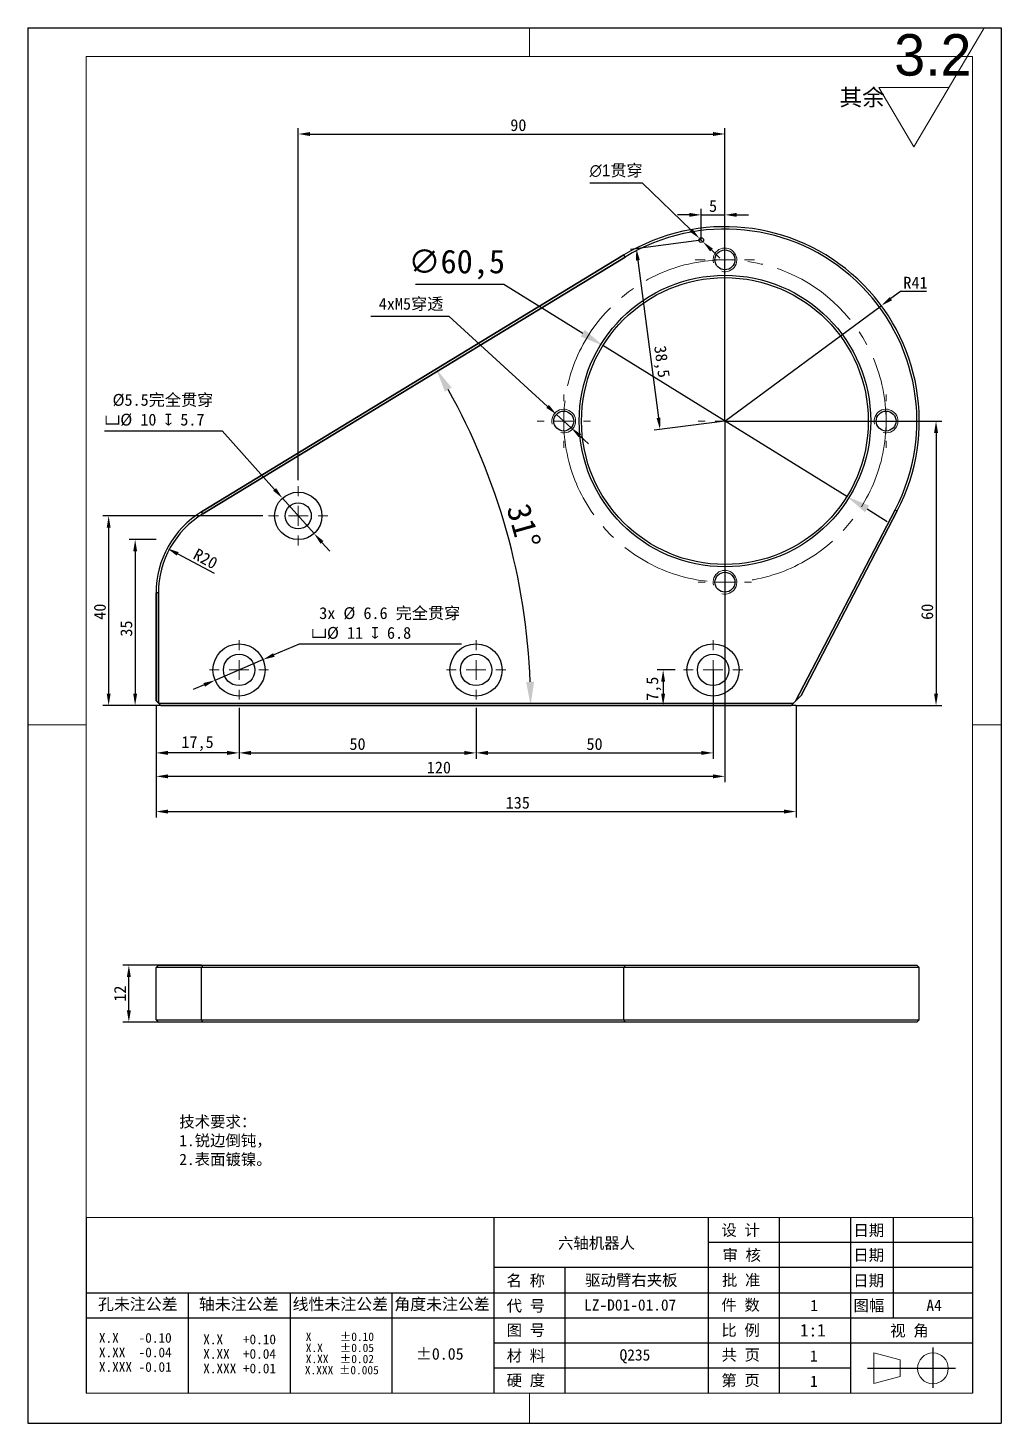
# Model space of a CAD drawing. Header units: millimetres. Extents: x 13 to 7248, y -1201 to 1478.
# Drawn here: x 5229.9 to 5435.2, y 15.5 to 309.8 of the extents above; entities that cross this region are included whole.
import ezdxf

# ---------------------------------------------------------------- set-up
doc = ezdxf.new("R2010")
doc.units = ezdxf.units.MM
doc.header["$LTSCALE"] = 5
doc.header["$PDSIZE"] = -1
doc.linetypes.add('CENTER2', pattern=[28.575, 19.05, -3.175, 3.175, -3.175])
doc.linetypes.add('SLD-实线', pattern=[0])
doc.layers.get('0').update_dxf_attribs({"lineweight": 30})
for name, color, linetype, lineweight in [('中心线层', 1, 'CENTER2', 13), ('粗实线', 7, 'SLD-实线', 15), ('细实线层', 5, 'Continuous', 15)]:
    doc.layers.add(name, color=color, linetype=linetype, lineweight=lineweight)
for name, color, linetype in [('图框', 7, 'SLD-实线'), ('文字层', 7, 'SLD-实线'), ('标注层', 96, 'SLD-实线')]:
    doc.layers.add(name, color=color, linetype=linetype)
doc.styles.add('SLDTEXTSTYLE0', font='')
doc.styles.add('SLDTEXTSTYLE1', font='', dxfattribs={"bigfont": 'bigfont'})
doc.styles.add('SLDTEXTSTYLE2', font='')
doc.styles.add('SLDTEXTSTYLE3', font='', dxfattribs={"bigfont": 'bigfont'})
doc.styles.get("Standard").update_dxf_attribs({"font": ''})
doc.styles.get('SLDTEXTSTYLE0').set_extended_font_data('汉仪长仿宋体')
doc.styles.get('SLDTEXTSTYLE1').set_extended_font_data('宋体')
doc.styles.get('SLDTEXTSTYLE2').set_extended_font_data('宋体')
doc.styles.get('SLDTEXTSTYLE3').set_extended_font_data('汉仪长仿宋体')
doc.styles.get('Standard').set_extended_font_data('SimSun')
doc.dimstyles.new('ISO-25', dxfattribs={"dimtxt": 2.5, "dimasz": 2.5, "dimexe": 1.25, "dimexo": 0, "dimtad": 1, "dimtoh": 1, "dimtxsty": 'Standard', "dimcen": 2.5, "dimclrt": 256, "dimadec": 0, "dimazin": 0, "dimtfac": 1, "dimtmove": 0, "dimatfit": 3, "dimfxl": 0, "dimarcsym": 0})
doc.dimstyles.new('副本2-1', dxfattribs={"dimscale": 2, "dimtxt": 2.5, "dimasz": 2.5, "dimexe": 1.25, "dimexo": 0, "dimtad": 1, "dimtoh": 1, "dimtxsty": 'Standard', "dimcen": 2.5, "dimclrt": 256, "dimadec": 0, "dimazin": 0, "dimtfac": 1, "dimtmove": 0, "dimatfit": 3, "dimfxl": 0, "dimarcsym": 0})

# ---------------------------------------------------------------- blocks, each defined once
blk = doc.blocks.new('SW_NOTE_0')
at = {"color": 0, "linetype": 'Continuous', "lineweight": 0, "char_height": 10.583, "attachment_point": 2}
for s, insert in [('X     ±0.10', (35.9, 12.3)), ('X.X   ±0.05', (35.9, -1.8)), ('X.XX  ±0.02', (35.9, -15.9)), (' X.XXX ±0.005', (34.8, -30))]:
    blk.add_mtext(s, dxfattribs=dict(at, insert=insert))
blk = doc.blocks.new('SW_NOTE_1')
at = {"color": 0, "linetype": 'Continuous', "lineweight": 0, "char_height": 12.312, "attachment_point": 2, "style": 'SLDTEXTSTYLE2'}
for s, insert in [('X.X   -0.10', (38.1, 14.3)), ('X.XX  -0.04', (38.1, -4.1)), ('X.XXX -0.01', (38.1, -22.5))]:
    blk.add_mtext(s, dxfattribs=dict(at, insert=insert))
blk = doc.blocks.new('SW_NOTE_2')
at = {"color": 0, "linetype": 'Continuous', "lineweight": 0, "char_height": 12.312, "attachment_point": 2, "style": 'SLDTEXTSTYLE2'}
for s, insert in [('X.X   +0.10', (38.1, 14.3)), ('X.XX  +0.04', (38.1, -4.1)), ('X.XXX +0.01', (38.1, -22.5))]:
    blk.add_mtext(s, dxfattribs=dict(at, insert=insert))
blk = doc.blocks.new('SW_SFSYMBOL_0')
at = {"color": 0, "linetype": 'SLD-实线', "lineweight": 0}
for p, q in [((8.23, -25), (37.72, 25)), ((8.23, -25), (-6.52, 0)), ((22.98, 0), (-6.52, 0))]:
    blk.add_line(p, q, dxfattribs=at)
at = {"color": 0, "linetype": 'SLD-实线', "lineweight": 0, "insert": (0, 22.56), "char_height": 17.5, "attachment_point": 1, "style": 'SLDTEXTSTYLE3'}
blk.add_mtext('3.2', dxfattribs=at)
blk = doc.blocks.new('*D195')
at = {"layer": 'Defpoints', "color": 0}
for p in [(5376.98, 226.88), (5391.98, 166.88), (5421.52, 166.88)]:
    blk.add_point(p, dxfattribs=at)
at = {"layer": '标注层', "color": 0, "lineweight": -2}
for p, q in [((5376.98, 226.88), (5422.77, 226.88)), ((5421.52, 224.38), (5421.52, 169.38)), ((5391.98, 166.88), (5422.77, 166.88))]:
    blk.add_line(p, q, dxfattribs=at)
at = {"layer": '标注层', "color": 0}
for points in [[(5421.11, 224.38), (5421.94, 224.38), (5421.52, 226.88)], [(5421.11, 169.38), (5421.94, 169.38), (5421.52, 166.88)]]:
    blk.add_solid(points, dxfattribs=at)
at = {"layer": '标注层', "insert": (5418.4, 186.65), "char_height": 2.5, "attachment_point": 2, "rotation": 90}
blk.add_mtext('60', dxfattribs=at)
blk = doc.blocks.new('*D196')
at = {"layer": 'Defpoints', "color": 0}
for p in [(5409.98, 251.21), (5376.98, 226.88)]:
    blk.add_point(p, dxfattribs=at)
at = {"layer": '标注层', "color": 0, "lineweight": -2}
for p, q in [((5414.01, 254.18), (5412, 252.7)), ((5419.52, 254.18), (5414.01, 254.18)), ((5376.98, 226.88), (5409.98, 251.21))]:
    blk.add_line(p, q, dxfattribs=at)
at = {"layer": '标注层', "color": 0}
blk.add_solid([(5411.75, 253.03), (5412.24, 252.36), (5409.98, 251.21)], dxfattribs=at)
at = {"layer": '标注层', "insert": (5414.63, 257.31), "char_height": 2.5, "attachment_point": 1}
blk.add_mtext('R41', dxfattribs=at)
blk = doc.blocks.new('*D197')
at = {"layer": 'Defpoints', "color": 0}
for p in [(5376.98, 226.88), (5256.98, 166.88), (5256.98, 151.93)]:
    blk.add_point(p, dxfattribs=at)
at = {"layer": '标注层', "color": 0, "lineweight": -2}
for p, q in [((5376.98, 226.88), (5376.98, 150.68)), ((5256.98, 166.88), (5256.98, 150.68)), ((5374.48, 151.93), (5259.48, 151.93))]:
    blk.add_line(p, q, dxfattribs=at)
at = {"layer": '标注层', "color": 0}
for points in [[(5259.48, 152.35), (5259.48, 151.52), (5256.98, 151.93)], [(5374.48, 152.35), (5374.48, 151.52), (5376.98, 151.93)]]:
    blk.add_solid(points, dxfattribs=at)
at = {"layer": '标注层', "insert": (5316.65, 155.06), "char_height": 2.5, "attachment_point": 2}
blk.add_mtext('120', dxfattribs=at)
blk = doc.blocks.new('*D198')
at = {"layer": 'Defpoints', "color": 0}
for p in [(5256.98, 201.88), (5252.57, 166.88), (5256.98, 166.88)]:
    blk.add_point(p, dxfattribs=at)
at = {"layer": '标注层', "color": 0, "lineweight": -2}
for p, q in [((5256.98, 201.88), (5251.32, 201.88)), ((5252.57, 199.38), (5252.57, 169.38)), ((5256.98, 166.88), (5251.32, 166.88))]:
    blk.add_line(p, q, dxfattribs=at)
at = {"layer": '标注层', "color": 0}
for points in [[(5252.16, 199.38), (5252.99, 199.38), (5252.57, 201.88)], [(5252.16, 169.38), (5252.99, 169.38), (5252.57, 166.88)]]:
    blk.add_solid(points, dxfattribs=at)
at = {"layer": '标注层', "insert": (5249.45, 183.11), "char_height": 2.5, "attachment_point": 2, "rotation": 90}
blk.add_mtext('35', dxfattribs=at)
blk = doc.blocks.new('*D199')
at = {"layer": 'Defpoints', "color": 0}
for p in [(5259.33, 200.03), (5276.98, 190.64)]:
    blk.add_point(p, dxfattribs=at)
at = {"layer": '标注层', "color": 0, "lineweight": -2}
blk.add_line((5269.32, 194.71), (5261.53, 198.85), dxfattribs=at)
at = {"layer": '标注层', "color": 0}
blk.add_solid([(5261.73, 199.22), (5261.34, 198.49), (5259.33, 200.03)], dxfattribs=at)
at = {"layer": '标注层', "insert": (5265.76, 200.15), "char_height": 2.5, "attachment_point": 1, "rotation": 331.9925}
blk.add_mtext('R20', dxfattribs=at)
blk = doc.blocks.new('*D200')
at = {"layer": 'Defpoints', "color": 0}
for p in [(5256.98, 166.88), (5391.98, 166.88), (5391.98, 144.51)]:
    blk.add_point(p, dxfattribs=at)
at = {"layer": '标注层', "color": 0, "lineweight": -2}
for p, q in [((5256.98, 166.88), (5256.98, 143.26)), ((5391.98, 166.88), (5391.98, 143.26)), ((5259.48, 144.51), (5389.48, 144.51))]:
    blk.add_line(p, q, dxfattribs=at)
at = {"layer": '标注层', "color": 0}
for points in [[(5259.48, 144.92), (5259.48, 144.09), (5256.98, 144.51)], [(5389.48, 144.92), (5389.48, 144.09), (5391.98, 144.51)]]:
    blk.add_solid(points, dxfattribs=at)
at = {"layer": '标注层', "insert": (5333.29, 147.63), "char_height": 2.5, "attachment_point": 2}
blk.add_mtext('135', dxfattribs=at)
blk = doc.blocks.new('*D202')
at = {"layer": 'Defpoints', "color": 0}
for p in [(5256.98, 166.88), (5274.48, 166.38), (5256.98, 156.88)]:
    blk.add_point(p, dxfattribs=at)
at = {"layer": '标注层', "color": 0, "lineweight": -2}
for p, q in [((5256.98, 166.88), (5256.98, 155.63)), ((5274.48, 166.38), (5274.48, 155.63)), ((5271.98, 156.88), (5259.48, 156.88))]:
    blk.add_line(p, q, dxfattribs=at)
at = {"layer": '标注层', "color": 0}
for points in [[(5259.48, 157.3), (5259.48, 156.46), (5256.98, 156.88)], [(5271.98, 157.3), (5271.98, 156.46), (5274.48, 156.88)]]:
    blk.add_solid(points, dxfattribs=at)
at = {"layer": '标注层', "insert": (5265.73, 160.42), "char_height": 2.5, "attachment_point": 2}
blk.add_mtext('17,5', dxfattribs=at)
blk = doc.blocks.new('*D203')
at = {"layer": 'Defpoints', "color": 0}
for p in [(5274.48, 166.38), (5324.48, 166.38), (5324.48, 156.88)]:
    blk.add_point(p, dxfattribs=at)
at = {"layer": '标注层', "color": 0, "lineweight": -2}
for p, q in [((5274.48, 166.38), (5274.48, 155.63)), ((5324.48, 166.38), (5324.48, 155.63)), ((5276.98, 156.88), (5321.98, 156.88))]:
    blk.add_line(p, q, dxfattribs=at)
at = {"layer": '标注层', "color": 0}
for points in [[(5276.98, 157.3), (5276.98, 156.46), (5274.48, 156.88)], [(5321.98, 157.3), (5321.98, 156.46), (5324.48, 156.88)]]:
    blk.add_solid(points, dxfattribs=at)
at = {"layer": '标注层', "insert": (5299.48, 160.01), "char_height": 2.5, "attachment_point": 2}
blk.add_mtext('50', dxfattribs=at)
blk = doc.blocks.new('*D204')
at = {"layer": 'Defpoints', "color": 0}
for p in [(5374.48, 174.38), (5324.48, 166.38), (5374.48, 156.88)]:
    blk.add_point(p, dxfattribs=at)
at = {"layer": '标注层', "color": 0, "lineweight": -2}
for p, q in [((5374.48, 174.38), (5374.48, 155.63)), ((5324.48, 166.38), (5324.48, 155.63)), ((5326.98, 156.88), (5371.98, 156.88))]:
    blk.add_line(p, q, dxfattribs=at)
at = {"layer": '标注层', "color": 0}
for points in [[(5326.98, 157.3), (5326.98, 156.46), (5324.48, 156.88)], [(5371.98, 157.3), (5371.98, 156.46), (5374.48, 156.88)]]:
    blk.add_solid(points, dxfattribs=at)
at = {"layer": '标注层', "insert": (5349.48, 160.01), "char_height": 2.5, "attachment_point": 2}
blk.add_mtext('50', dxfattribs=at)
blk = doc.blocks.new('*D205')
at = {"layer": 'Defpoints', "color": 0}
for p in [(5376.98, 270.37), (5371.98, 265.05), (5376.98, 259.63)]:
    blk.add_point(p, dxfattribs=at)
at = {"layer": '标注层', "color": 0, "lineweight": -2}
for p, q in [((5371.98, 265.05), (5371.98, 271.62)), ((5376.98, 259.63), (5376.98, 271.62)), ((5369.48, 270.37), (5366.98, 270.37)), ((5371.98, 270.37), (5376.98, 270.37)), ((5379.48, 270.37), (5381.98, 270.37))]:
    blk.add_line(p, q, dxfattribs=at)
at = {"layer": '标注层', "color": 0}
for points in [[(5369.48, 270.79), (5369.48, 269.96), (5371.98, 270.37)], [(5379.48, 270.79), (5379.48, 269.96), (5376.98, 270.37)]]:
    blk.add_solid(points, dxfattribs=at)
at = {"layer": '标注层', "insert": (5374.48, 273.5), "char_height": 2.5, "attachment_point": 2}
blk.add_mtext('5', dxfattribs=at)
blk = doc.blocks.new('*D206')
at = {"layer": 'Defpoints', "color": 0}
for p in [(5371.98, 265.05), (5376.98, 226.88), (5363.3, 225.09)]:
    blk.add_point(p, dxfattribs=at)
at = {"layer": '标注层', "color": 0, "lineweight": -2}
for p, q in [((5371.98, 265.05), (5357.06, 263.1)), ((5358.63, 260.78), (5362.98, 227.57)), ((5376.98, 226.88), (5362.06, 224.93))]:
    blk.add_line(p, q, dxfattribs=at)
at = {"layer": '标注层', "color": 0}
for points in [[(5359.04, 260.84), (5358.21, 260.73), (5358.3, 263.26)], [(5363.39, 227.62), (5362.56, 227.51), (5363.3, 225.09)]]:
    blk.add_solid(points, dxfattribs=at)
at = {"layer": '标注层', "insert": (5364.98, 239.59), "char_height": 2.5, "attachment_point": 2, "rotation": 277.4621}
blk.add_mtext('38,5', dxfattribs=at)
blk = doc.blocks.new('*D207')
at = {"layer": 'Defpoints', "color": 0}
for p in [(5371.63, 265.4), (5372.34, 264.71)]:
    blk.add_point(p, dxfattribs=at)
at = {"layer": '标注层', "color": 0, "lineweight": -2}
for p, q in [((5348.46, 277.1), (5359.52, 277.1)), ((5359.52, 277.1), (5369.83, 267.14)), ((5372.34, 264.71), (5371.63, 265.4)), ((5374.14, 262.97), (5375.94, 261.23))]:
    blk.add_line(p, q, dxfattribs=at)
at = {"layer": '标注层', "color": 0}
for points in [[(5370.12, 267.44), (5369.54, 266.84), (5371.63, 265.4)], [(5374.43, 263.27), (5373.85, 262.67), (5372.34, 264.71)]]:
    blk.add_solid(points, dxfattribs=at)
at = {"layer": '标注层', "insert": (5348.46, 281.01), "char_height": 2.5, "attachment_point": 1}
blk.add_mtext('{\\fMS PGothic|b0|i0|c128|p34;∅1}贯穿', dxfattribs=at)
blk = doc.blocks.new('*D208')
at = {"layer": 'Defpoints', "color": 0}
for p in [(5341.43, 228.29), (5344.54, 225.47)]:
    blk.add_point(p, dxfattribs=at)
at = {"layer": '标注层', "color": 0, "lineweight": -2}
for p, q in [((5302.27, 248.98), (5318.72, 248.98)), ((5318.72, 248.98), (5339.58, 229.98)), ((5344.54, 225.47), (5341.43, 228.29)), ((5346.39, 223.78), (5348.23, 222.1))]:
    blk.add_line(p, q, dxfattribs=at)
at = {"layer": '标注层', "color": 0}
for points in [[(5339.86, 230.29), (5339.3, 229.67), (5341.43, 228.29)], [(5346.67, 224.09), (5346.11, 223.48), (5344.54, 225.47)]]:
    blk.add_solid(points, dxfattribs=at)
at = {"layer": '标注层', "insert": (5302.27, 252.87), "char_height": 2.5, "attachment_point": 1}
blk.add_mtext(' 4xM5穿透', dxfattribs=at)
blk = doc.blocks.new('*D209')
at = {"layer": 'Defpoints', "color": 0}
for p in [(5279.54, 176.55), (5269.43, 172.21)]:
    blk.add_point(p, dxfattribs=at)
at = {"layer": '标注层', "color": 0, "lineweight": -2}
for p, q in [((5287.2, 179.84), (5281.84, 177.54)), ((5321.39, 179.84), (5287.2, 179.84)), ((5269.43, 172.21), (5279.54, 176.55)), ((5267.13, 171.22), (5264.84, 170.24))]:
    blk.add_line(p, q, dxfattribs=at)
at = {"layer": '标注层', "color": 0}
for points in [[(5281.67, 177.92), (5282, 177.16), (5279.54, 176.55)], [(5266.97, 171.61), (5267.3, 170.84), (5269.43, 172.21)]]:
    blk.add_solid(points, dxfattribs=at)
at = {"layer": '标注层', "insert": (5289.7, 187.62), "char_height": 2.5, "attachment_point": 1}
blk.add_mtext(' 3x %%C 6.6 完全贯穿\\P{\\fGDT|b0|i0|c134|p2;v}%%C 11 {\\fGDT|b0|i0|c134|p2;x} 6.8', dxfattribs=at)
blk = doc.blocks.new('*D210')
at = {"layer": 'Defpoints', "color": 0}
for p in [(5283.65, 210.61), (5290.32, 203.15)]:
    blk.add_point(p, dxfattribs=at)
at = {"layer": '标注层', "color": 0, "lineweight": -2}
for p, q in [((5246.1, 224.82), (5270.95, 224.82)), ((5270.95, 224.82), (5281.99, 212.47)), ((5290.32, 203.15), (5283.65, 210.61)), ((5291.98, 201.29), (5293.65, 199.42))]:
    blk.add_line(p, q, dxfattribs=at)
at = {"layer": '标注层', "color": 0}
for points in [[(5282.3, 212.75), (5281.68, 212.19), (5283.65, 210.61)], [(5292.29, 201.57), (5291.67, 201.01), (5290.32, 203.15)]]:
    blk.add_solid(points, dxfattribs=at)
at = {"layer": '标注层', "insert": (5246.1, 232.6), "char_height": 2.5, "attachment_point": 1}
blk.add_mtext(' %%C5.5完全贯穿\\P{\\fGDT|b0|i0|c134|p2;v}%%C 10 {\\fGDT|b0|i0|c134|p2;x} 5.7', dxfattribs=at)
blk = doc.blocks.new('*D211')
at = {"layer": 'Defpoints', "color": 0}
for p in [(5366.48, 174.38), (5363.95, 166.88), (5391.98, 166.88)]:
    blk.add_point(p, dxfattribs=at)
at = {"layer": '标注层', "color": 0, "lineweight": -2}
for p, q in [((5366.48, 174.38), (5362.7, 174.38)), ((5363.95, 171.88), (5363.95, 169.38)), ((5391.98, 166.88), (5362.7, 166.88))]:
    blk.add_line(p, q, dxfattribs=at)
at = {"layer": '标注层', "color": 0}
for points in [[(5363.53, 171.88), (5364.37, 171.88), (5363.95, 174.38)], [(5363.53, 169.38), (5364.37, 169.38), (5363.95, 166.88)]]:
    blk.add_solid(points, dxfattribs=at)
at = {"layer": '标注层', "insert": (5360.41, 170.41), "char_height": 2.5, "attachment_point": 2, "rotation": 90}
blk.add_mtext('7,5', dxfattribs=at)
blk = doc.blocks.new('*D212')
at = {"layer": 'Defpoints', "color": 0}
for p in [(5279.48, 206.88), (5246.98, 166.88), (5257.98, 166.88)]:
    blk.add_point(p, dxfattribs=at)
at = {"layer": '标注层', "color": 0, "lineweight": -2}
for p, q in [((5279.48, 206.88), (5245.73, 206.88)), ((5246.98, 204.38), (5246.98, 169.38)), ((5257.98, 166.88), (5245.73, 166.88))]:
    blk.add_line(p, q, dxfattribs=at)
at = {"layer": '标注层', "color": 0}
for points in [[(5246.57, 204.38), (5247.4, 204.38), (5246.98, 206.88)], [(5246.57, 169.38), (5247.4, 169.38), (5246.98, 166.88)]]:
    blk.add_solid(points, dxfattribs=at)
at = {"layer": '标注层', "insert": (5243.86, 186.67), "char_height": 2.5, "attachment_point": 2, "rotation": 90}
blk.add_mtext('40', dxfattribs=at)
blk = doc.blocks.new('*D213')
at = {"layer": 'Defpoints', "color": 0}
for p in [(5376.98, 287.43), (5376.98, 226.88), (5286.98, 214.38)]:
    blk.add_point(p, dxfattribs=at)
at = {"layer": '标注层', "color": 0, "lineweight": -2}
for p, q in [((5286.98, 214.38), (5286.98, 288.68)), ((5376.98, 226.88), (5376.98, 288.68)), ((5289.48, 287.43), (5374.48, 287.43))]:
    blk.add_line(p, q, dxfattribs=at)
at = {"layer": '标注层', "color": 0}
for points in [[(5289.48, 287.85), (5289.48, 287.01), (5286.98, 287.43)], [(5374.48, 287.85), (5374.48, 287.01), (5376.98, 287.43)]]:
    blk.add_solid(points, dxfattribs=at)
at = {"layer": '标注层', "insert": (5333.41, 290.56), "char_height": 2.5, "attachment_point": 2}
blk.add_mtext('90', dxfattribs=at)
blk = doc.blocks.new('SW_CENTERMARKSYMBOL_0')
at = {"color": 0, "linetype": 'SLD-实线', "lineweight": 0}
for p, q in [((0, 8.33), (0, 11.25)), ((-8.33, 0), (-11.25, 0)), ((0, 0), (-4.17, 0)), ((0, 0), (0, 4.17)), ((0, 0), (0, -4.17)), ((0, 0), (4.17, 0)), ((8.33, 0), (11.25, 0)), ((0, -8.33), (0, -11.25))]:
    blk.add_line(p, q, dxfattribs=at)
blk = doc.blocks.new('SW_CENTERMARKSYMBOL_1')
at = {"color": 0, "linetype": 'SLD-实线', "lineweight": 0}
for p, q in [((0, 8.33), (0, 11.25)), ((-8.33, 0), (-11.25, 0)), ((0, 0), (-4.17, 0)), ((0, 0), (0, 4.17)), ((0, 0), (0, -4.17)), ((0, 0), (4.17, 0)), ((8.33, 0), (11.25, 0)), ((0, -8.33), (0, -11.25))]:
    blk.add_line(p, q, dxfattribs=at)
blk = doc.blocks.new('SW_CENTERMARKSYMBOL_2')
at = {"color": 0, "linetype": 'SLD-实线', "lineweight": 0}
for p, q in [((0, 8.33), (0, 11.25)), ((-8.33, 0), (-11.25, 0)), ((0, 0), (-4.17, 0)), ((0, 0), (0, 4.17)), ((0, 0), (0, -4.17)), ((0, 0), (4.17, 0)), ((8.33, 0), (11.25, 0)), ((0, -8.33), (0, -11.25))]:
    blk.add_line(p, q, dxfattribs=at)
blk = doc.blocks.new('SW_CENTERMARKSYMBOL_3')
at = {"color": 0, "linetype": 'SLD-实线', "lineweight": 0}
for p, q in [((0, 8.33), (0, 11.25)), ((-8.33, 0), (-11.25, 0)), ((0, 0), (-4.17, 0)), ((0, 0), (0, 4.17)), ((0, 0), (0, -4.17)), ((0, 0), (4.17, 0)), ((8.33, 0), (11.25, 0)), ((0, -8.33), (0, -11.25))]:
    blk.add_line(p, q, dxfattribs=at)
blk = doc.blocks.new('SW_CENTERMARKSYMBOL_4')
at = {"color": 0, "linetype": 'SLD-实线', "lineweight": 0}
for p, q in [((0, 8.33), (0, 12.5)), ((-8.33, 0), (-12.5, 0)), ((0, 0), (-4.17, 0)), ((0, 0), (0, 4.17)), ((0, 0), (0, -4.17)), ((0, 0), (4.17, 0)), ((8.33, 0), (12.5, 0)), ((0, -8.33), (0, -12.5))]:
    blk.add_line(p, q, dxfattribs=at)
blk = doc.blocks.new('SW_CENTERMARKSYMBOL_5')
at = {"color": 0, "linetype": 'SLD-实线', "lineweight": 0}
for p, q in [((0, 8.33), (0, 12.5)), ((-8.33, 0), (-12.5, 0)), ((0, 0), (-4.17, 0)), ((0, 0), (0, 4.17)), ((0, 0), (0, -4.17)), ((0, 0), (4.17, 0)), ((8.33, 0), (12.5, 0)), ((0, -8.33), (0, -12.5))]:
    blk.add_line(p, q, dxfattribs=at)
blk = doc.blocks.new('SW_CENTERMARKSYMBOL_6')
at = {"color": 0, "linetype": 'SLD-实线', "lineweight": 0}
for p, q in [((0, 8.33), (0, 12.5)), ((-8.33, 0), (-12.5, 0)), ((0, 0), (-4.17, 0)), ((0, 0), (0, 4.17)), ((0, 0), (0, -4.17)), ((0, 0), (4.17, 0)), ((8.33, 0), (12.5, 0)), ((0, -8.33), (0, -12.5))]:
    blk.add_line(p, q, dxfattribs=at)
blk = doc.blocks.new('SW_CENTERMARKSYMBOL_7')
at = {"color": 0, "linetype": 'SLD-实线', "lineweight": 0}
for p, q in [((0, 8.33), (0, 12.5)), ((-8.33, 0), (-12.5, 0)), ((0, 0), (-4.17, 0)), ((0, 0), (0, 4.17)), ((0, 0), (0, -4.17)), ((0, 0), (4.17, 0)), ((8.33, 0), (12.5, 0)), ((0, -8.33), (0, -12.5))]:
    blk.add_line(p, q, dxfattribs=at)
blk = doc.blocks.new('SW_CENTERMARKSYMBOL_8')
at = {"color": 0, "linetype": 'SLD-实线', "lineweight": 0}
for p, q in [((0, 8.33), (0, 12.5)), ((-8.33, 0), (-12.5, 0)), ((0, 0), (-4.17, 0)), ((0, 0), (0, 4.17)), ((0, 0), (0, -4.17)), ((0, 0), (4.17, 0)), ((8.33, 0), (12.5, 0)), ((0, -8.33), (0, -12.5))]:
    blk.add_line(p, q, dxfattribs=at)
blk = doc.blocks.new('*D214')
at = {"layer": 'Defpoints', "color": 0}
for p in [(5251.24, 112.1), (5266.59, 112.1), (5266.59, 100.1)]:
    blk.add_point(p, dxfattribs=at)
at = {"layer": '标注层', "color": 0, "lineweight": -2}
for p, q in [((5266.59, 112.1), (5249.99, 112.1)), ((5251.24, 102.6), (5251.24, 109.6)), ((5266.59, 100.1), (5249.99, 100.1))]:
    blk.add_line(p, q, dxfattribs=at)
at = {"layer": '标注层', "color": 0}
for points in [[(5250.82, 109.6), (5251.66, 109.6), (5251.24, 112.1)], [(5250.82, 102.6), (5251.66, 102.6), (5251.24, 100.1)]]:
    blk.add_solid(points, dxfattribs=at)
at = {"layer": '标注层', "insert": (5248.12, 106.1), "char_height": 2.5, "attachment_point": 2, "rotation": 90}
blk.add_mtext('12', dxfattribs=at)
blk = doc.blocks.new('*D733')
at = {"layer": 'Defpoints', "color": 0}
for p in [(5355.68, 261.91), (5266.59, 207.72), (5333.73, 191.62), (5257.98, 166.88), (5390.98, 166.88)]:
    blk.add_point(p, dxfattribs=at)
at = {"layer": '标注层', "color": 0, "lineweight": -2}
blk.add_arc((5199.44, 166.88), 136.54, 2.0982, 29.2113, dxfattribs=at)
at = {"layer": '标注层', "color": 0}
for points in [[(5317.9, 233.1), (5319.34, 233.94), (5316.1, 237.84)], [(5336.73, 171.89), (5335.06, 171.86), (5335.99, 166.88)]]:
    blk.add_solid(points, dxfattribs=at)
at = {"layer": '标注层', "insert": (5334.53, 204.74), "char_height": 5, "attachment_point": 5, "rotation": 285.6548}
blk.add_mtext('31°', dxfattribs=at)
blk = doc.blocks.new('*D735')
at = {"layer": 'Defpoints', "color": 0}
for p in [(5351.26, 242.79), (5402.71, 210.97)]:
    blk.add_point(p, dxfattribs=at)
at = {"layer": '标注层', "color": 0, "lineweight": -2}
for p, q in [((5311.72, 255.73), (5330.32, 255.73)), ((5330.32, 255.73), (5347, 245.42)), ((5402.71, 210.97), (5351.26, 242.79)), ((5406.97, 208.34), (5411.22, 205.71))]:
    blk.add_line(p, q, dxfattribs=at)
at = {"layer": '标注层', "color": 0}
for points in [[(5347.44, 246.13), (5346.56, 244.71), (5351.26, 242.79)], [(5407.4, 209.05), (5406.53, 207.63), (5402.71, 210.97)]]:
    blk.add_solid(points, dxfattribs=at)
at = {"layer": '标注层', "insert": (5320.4, 259.9), "char_height": 5, "attachment_point": 5}
blk.add_mtext('∅60,5', dxfattribs=at)

msp = doc.modelspace()

# ---------------------------------------------------------------- linework, layer by layer
for p, q in [((5266.5917, 207.7237), (5355.6788, 261.9098)), ((5355.6788, 261.9098), (5266.5917, 207.7237)), ((5355.9386, 261.4826), (5266.8515, 207.2966)), ((5266.8515, 207.2966), (5355.9386, 261.4826)), ((5355.9386, 261.4826), (5355.6788, 261.9098)), ((5355.9386, 261.4826), (5355.6788, 261.9098)), ((5266.8515, 207.2966), (5266.5917, 207.7237)), ((5266.8515, 207.2966), (5266.5917, 207.7237)), ((5391.8945, 167.7902), (5412.9129, 208.1875)), ((5412.9129, 208.1875), (5391.8945, 167.7902)), ((5413.3565, 207.9568), (5393.0695, 168.9651)), ((5393.0695, 168.9651), (5413.3565, 207.9568)), ((5412.9129, 208.1875), (5413.3565, 207.9568)), ((5412.9129, 208.1875), (5413.3565, 207.9568)), ((5256.9849, 167.8805), (5256.9849, 190.6363)), ((5257.4849, 190.6363), (5256.9849, 190.6363)), ((5257.4849, 190.6363), (5256.9849, 190.6363)), ((5256.9849, 190.6363), (5256.9849, 167.8805)), ((5257.4849, 190.6363), (5257.4849, 167.3805)), ((5257.4849, 167.3805), (5257.4849, 190.6363)), ((5257.4849, 167.3805), (5256.9849, 167.8805)), ((5256.9849, 167.8805), (5257.4849, 167.3805)), ((5391.8945, 167.7902), (5390.9849, 166.8805)), ((5391.4849, 167.3805), (5391.8945, 167.7902)), ((5393.0695, 168.9651), (5391.8945, 167.7902)), ((5391.8945, 167.7902), (5393.0695, 168.9651)), ((5257.4849, 167.3805), (5391.4849, 167.3805)), ((5257.9849, 166.8805), (5257.4849, 167.3805)), ((5257.9849, 166.8805), (5257.4849, 167.3805)), ((5390.9849, 166.8805), (5257.9849, 166.8805)), ((5257.9849, 166.8805), (5390.9849, 166.8805)), ((5391.4849, 167.3805), (5390.9849, 166.8805)), ((5257.4849, 112.0971), (5256.9849, 111.5971)), ((5257.4849, 112.0971), (5266.8515, 112.0971)), ((5266.8515, 112.0971), (5266.5917, 111.5971)), ((5266.8515, 112.0971), (5355.9386, 112.0971)), ((5355.9386, 112.0971), (5355.6788, 111.5971)), ((5355.9386, 112.0971), (5417.4849, 112.0971)), ((5417.9849, 111.5971), (5417.4849, 112.0971)), ((5266.5917, 111.5971), (5256.9849, 111.5971)), ((5256.9849, 100.5971), (5256.9849, 111.5971)), ((5266.5917, 100.5971), (5266.5917, 111.5971)), ((5355.6788, 111.5971), (5266.5917, 111.5971)), ((5355.6788, 100.5971), (5355.6788, 111.5971)), ((5417.9849, 111.5971), (5355.6788, 111.5971)), ((5417.9849, 100.5971), (5417.9849, 111.5971)), ((5256.9849, 100.5971), (5266.5917, 100.5971)), ((5257.4849, 100.0971), (5256.9849, 100.5971)), ((5266.8515, 100.0971), (5257.4849, 100.0971)), ((5266.5917, 100.5971), (5355.6788, 100.5971)), ((5266.8515, 100.0971), (5266.5917, 100.5971)), ((5355.9386, 100.0971), (5266.8515, 100.0971)), ((5355.6788, 100.5971), (5417.9849, 100.5971)), ((5355.9386, 100.0971), (5355.6788, 100.5971)), ((5417.4849, 100.0971), (5355.9386, 100.0971)), ((5417.4849, 100.0971), (5417.9849, 100.5971))]:
    msp.add_line(p, q)
for centre, radius in [((5371.9849, 265.0545), 0.5), ((5371.9849, 265.0545), 0.5), ((5376.9849, 260.8805), 2.1), ((5376.9849, 260.8805), 2.1), ((5376.9849, 226.8805), 30.75), ((5376.9849, 226.8805), 30.75), ((5376.9849, 226.8805), 30.25), ((5376.9849, 226.8805), 30.25), ((5342.9849, 226.8805), 2.1), ((5342.9849, 226.8805), 2.1), ((5410.9849, 226.8805), 2.1), ((5410.9849, 226.8805), 2.1), ((5286.9849, 206.8805), 5), ((5286.9849, 206.8805), 5), ((5286.9849, 206.8805), 2.75), ((5286.9849, 206.8805), 2.75), ((5376.9849, 192.8805), 2.1), ((5376.9849, 192.8805), 2.1), ((5274.4849, 174.3805), 5.5), ((5274.4849, 174.3805), 5.5), ((5324.4849, 174.3805), 5.5), ((5324.4849, 174.3805), 5.5), ((5374.4849, 174.3805), 5.5), ((5374.4849, 174.3805), 5.5), ((5274.4849, 174.3805), 3.3), ((5274.4849, 174.3805), 3.3), ((5324.4849, 174.3805), 3.3), ((5324.4849, 174.3805), 3.3), ((5374.4849, 174.3805), 3.3), ((5374.4849, 174.3805), 3.3)]:
    msp.add_circle(centre, radius)
for centre, radius, start, end in [((5376.9849, 226.8805), 41, 332.512473, 121.309512), ((5376.9849, 226.8805), 41, 332.512473, 121.309512), ((5376.9849, 226.8805), 40.5, 332.512473, 121.309512), ((5376.9849, 226.8805), 40.5, 332.512473, 121.309512), ((5276.9849, 190.6363), 20, 121.309512, 180), ((5276.9849, 190.6363), 20, 121.309512, 180), ((5276.9849, 190.6363), 19.5, 121.309512, 180), ((5276.9849, 190.6363), 19.5, 121.309512, 180)]:
    msp.add_arc(centre, radius, start, end)
at = {"layer": '中心线层', "ltscale": 0.2}
msp.add_circle((5376.9849, 226.8805), 34, dxfattribs=at)
at = {"layer": '图框'}
for p, q in [((5229.9463, 309.8117), (5435.2463, 309.8117)), ((5229.9463, 309.8117), (5229.9463, 15.5117)), ((5435.2463, 309.8117), (5435.2463, 15.5117)), ((5229.9463, 15.5117), (5435.2463, 15.5117))]:
    msp.add_line(p, q, dxfattribs=at)
at = {"layer": '文字层'}
for p, q in [((5242.2463, 58.9117), (5242.2463, 21.8117)), ((5328.2463, 58.9117), (5328.2463, 21.8117)), ((5373.4463, 58.9117), (5373.4463, 21.8117)), ((5388.4463, 58.9117), (5388.4463, 21.8117)), ((5403.4463, 58.9117), (5403.4463, 21.8117)), ((5412.4463, 58.9117), (5412.4463, 37.7117)), ((5429.2463, 58.9117), (5429.2463, 21.8117)), ((5429.2463, 53.6117), (5373.4463, 53.6117)), ((5429.2463, 48.3117), (5328.2463, 48.3117)), ((5343.2463, 48.3117), (5343.2463, 21.8117)), ((5242.2463, 43.0117), (5429.2463, 43.0117)), ((5263.7463, 43.0117), (5263.7463, 21.8117)), ((5285.2463, 43.0117), (5285.2463, 21.8117)), ((5306.7463, 43.0117), (5306.7463, 21.8117)), ((5242.2463, 37.7117), (5429.2463, 37.7117)), ((5328.2463, 32.4117), (5429.2463, 32.4117)), ((5420.8602, 31.4682), (5420.8602, 22.983)), ((5403.4463, 27.1117), (5328.2463, 27.1117)), ((5407.0334, 27.1117), (5415.283, 27.1117)), ((5415.283, 27.1117), (5425.6157, 27.1117))]:
    msp.add_line(p, q, dxfattribs=at)
at = {"layer": '粗实线'}
for p, q in [((5335.7463, 303.8117), (5335.7463, 309.8117)), ((5242.2463, 303.8117), (5429.2463, 303.8117)), ((5242.2463, 303.8117), (5242.2463, 21.8117)), ((5429.2463, 303.8117), (5429.2463, 21.8117)), ((5242.2463, 162.8117), (5229.9463, 162.8117)), ((5429.2463, 162.8117), (5435.2463, 162.8117)), ((5242.2463, 58.9117), (5429.2463, 58.9117)), ((5408.4277, 30.3617), (5408.4277, 23.8617)), ((5413.9468, 28.8512), (5408.4277, 30.3617)), ((5413.9468, 25.3722), (5413.9468, 28.8512)), ((5408.4277, 23.8617), (5413.9468, 25.3722)), ((5242.2463, 21.8117), (5429.2463, 21.8117)), ((5242.2463, 21.8117), (5429.2463, 21.8117)), ((5335.7463, 21.8117), (5335.7463, 15.5117))]:
    msp.add_line(p, q, dxfattribs=at)
msp.add_circle((5420.8602, 27.057), 3.25, dxfattribs=at)
at = {"layer": '细实线层'}
for centre in [(5376.9849, 260.8805), (5342.9849, 226.8805), (5410.9849, 226.8805), (5376.9849, 192.8805)]:
    msp.add_arc(centre, 2.5, 255, 195, dxfattribs=at)

# ---------------------------------------------------------------- block references
at = {"layer": '中心线层', "xscale": 0.5, "yscale": 0.5, "zscale": 0.5}
for name, p in [('SW_CENTERMARKSYMBOL_4', (5376.9849, 260.8805)), ('SW_CENTERMARKSYMBOL_2', (5342.9849, 226.8805)), ('SW_CENTERMARKSYMBOL_0', (5376.9849, 226.8805)), ('SW_CENTERMARKSYMBOL_3', (5410.9849, 226.8805)), ('SW_CENTERMARKSYMBOL_8', (5286.9849, 206.8805)), ('SW_CENTERMARKSYMBOL_1', (5376.9849, 192.8805)), ('SW_CENTERMARKSYMBOL_7', (5274.4849, 174.3805)), ('SW_CENTERMARKSYMBOL_6', (5324.4849, 174.3805)), ('SW_CENTERMARKSYMBOL_5', (5374.4849, 174.3805))]:
    msp.add_blockref(name, p, dxfattribs=at)
at = {"layer": '文字层', "xscale": 0.1666666666665151, "yscale": 0.1666666666666679, "zscale": 0.1666666666666667}
for name, p in [('SW_NOTE_1', (5246.2534, 32.1328)), ('SW_NOTE_2', (5268.2582, 31.8194)), ('SW_NOTE_0', (5289.7729, 32.5685))]:
    msp.add_blockref(name, p, dxfattribs=at)
at = {"layer": '标注层', "xscale": 0.5, "yscale": 0.5, "zscale": 0.5}
msp.add_blockref('SW_SFSYMBOL_0', (5412.7186, 297.2169), dxfattribs=at)

# ---------------------------------------------------------------- texts
at = {"layer": '文字层'}
for s, insert, char_height, attachment_point, style in [('其余', (5401.1607, 296.9138), 3.5, 1, 'SLDTEXTSTYLE0'), ('设 计', (5380.2904, 57.4181), 2.38125, 2, 'SLDTEXTSTYLE2'), ('日期', (5407.3419, 57.3711), 2.38125, 2, 'SLDTEXTSTYLE2'), ('六轴机器人', (5349.8938, 54.6768), 2.38125, 2, 'SLDTEXTSTYLE2'), ('审 核', (5380.5274, 52.1362), 2.38125, 2, 'SLDTEXTSTYLE2'), ('日期', (5407.3145, 52.155), 2.38125, 2, 'SLDTEXTSTYLE2'), ('名 称', (5334.9688, 46.7681), 2.38125, 2, 'SLDTEXTSTYLE2'), ('驱动臂右夹板', (5357.2305, 46.8592), 2.38125, 2, 'SLDTEXTSTYLE2'), ('批 准', (5380.4128, 46.8592), 2.38125, 2, 'SLDTEXTSTYLE2'), ('日期', (5407.2981, 46.7627), 2.38125, 2, 'SLDTEXTSTYLE2'), ('孔未注公差', (5253.1224, 41.842), 2.4625, 2, 'SLDTEXTSTYLE2'), ('轴未注公差', (5274.4186, 41.842), 2.4625, 2, 'SLDTEXTSTYLE2'), ('线性未注公差', (5295.8552, 41.842), 2.4625, 2, 'SLDTEXTSTYLE2'), ('角度未注公差', (5317.3054, 41.842), 2.4625, 2, 'SLDTEXTSTYLE2'), ('代 号', (5334.9988, 41.4437), 2.38125, 2, 'SLDTEXTSTYLE2'), ('LZ-D01-01.07', (5357.0073, 41.6175), 2.38125, 2, 'SLDTEXTSTYLE1'), ('件 数', (5380.2904, 41.6175), 2.38125, 2, 'SLDTEXTSTYLE2'), ('1', (5395.8164, 41.5112), 2.3813, 2, 'SLDTEXTSTYLE1'), ('图幅', (5407.3568, 41.5112), 2.38125, 2, 'SLDTEXTSTYLE2'), ('A4', (5421.1057, 41.5367), 2.38125, 2, 'SLDTEXTSTYLE1'), ('图 号', (5334.9988, 36.3101), 2.38125, 2, 'SLDTEXTSTYLE2'), ('比 例', (5380.2904, 36.3101), 2.38125, 2, 'SLDTEXTSTYLE2'), ('1:1', (5395.5374, 36.4313), 2.64583, 2, 'SLDTEXTSTYLE1'), ('视 角', (5415.9076, 36.2026), 2.38125, 2, 'SLDTEXTSTYLE2'), ('±0.05', (5316.8367, 31.3495), 2.4625, 2, 'SLDTEXTSTYLE1'), ('材 料', (5334.9988, 30.9203), 2.38125, 2, 'SLDTEXTSTYLE2'), ('Q235', (5357.9995, 31.0835), 2.38125, 2, 'SLDTEXTSTYLE1'), ('共 页', (5380.3288, 31.0835), 2.38125, 2, 'SLDTEXTSTYLE2'), ('1', (5395.7441, 30.8556), 2.3813, 2, 'SLDTEXTSTYLE1'), ('硬 度', (5334.9988, 25.7253), 2.38125, 2, 'SLDTEXTSTYLE2'), ('第 页', (5380.2904, 25.7253), 2.38125, 2, 'SLDTEXTSTYLE2'), ('1', (5395.7594, 25.5278), 2.3813, 2, 'SLDTEXTSTYLE1')]:
    msp.add_mtext(s, dxfattribs=dict(at, insert=insert, char_height=char_height, attachment_point=attachment_point, style=style))
at = {"layer": '文字层', "color": 7, "linetype": 'SLD-实线', "lineweight": 0, "insert": (5261.8823, 80.2733), "char_height": 2.38125, "attachment_point": 1, "style": 'SLDTEXTSTYLE2'}
msp.add_mtext('技术要求：\\P1.锐边倒钝，\\P2.表面镀镍。', dxfattribs=at)

# ---------------------------------------------------------------- dimensions: what is measured, and where the dimension line sits
at = {"layer": '标注层'}
for base, p1, p2, picture, middle in [((5376.9849, 287.4316), (5286.9849, 214.3805), (5376.9849, 226.8805), '*D213', (5333.4052, 287.4316)), ((5376.9849, 270.3736), (5371.9849, 265.0545), (5376.9849, 259.6305), '*D205', (5374.4849, 270.3736)), ((5256.9849, 151.9323), (5376.9849, 226.8805), (5256.9849, 166.8805), '*D197', (5316.6457, 151.9323)), ((5374.4849, 156.8805), (5324.4849, 166.3805), (5374.4849, 174.3805), '*D204', (5349.4849, 156.8805)), ((5391.9849, 144.5052), (5256.9849, 166.8805), (5391.9849, 166.8805), '*D200', (5333.2925, 144.5052)), ((5256.9849, 156.8805), (5274.4849, 166.3805), (5256.9849, 166.8805), '*D202', (5265.7349, 156.8805)), ((5324.4849, 156.8805), (5274.4849, 166.3805), (5324.4849, 166.3805), '*D203', (5299.4849, 156.8805))]:
    dim = msp.add_linear_dim(base=base, p1=p1, p2=p2, dimstyle='ISO-25', dxfattribs=at)
    dim.commit()
    dim.dimension.update_dxf_attribs({"geometry": picture, "text_midpoint": middle, "dimtype": 160})
for p1, p2, text, picture, middle in [((5372.3444, 264.707), (5371.6254, 265.402), '{\\fMS PGothic|b0|i0|c128|p34;<>}贯穿', '*D207', (5353.6772, 277.1025)), ((5344.5374, 225.4665), (5341.4323, 228.2946), ' 4xM5穿透', '*D208', (5310.1826, 248.9812)), ((5290.3168, 203.1525), (5283.6529, 210.6086), ' %%C5.5完全贯穿\\P{\\fGDT|b0|i0|c134|p2;v}%%C 10 {\\fGDT|b0|i0|c134|p2;x} 5.7', '*D210', (5258.2122, 224.8187)), ((5269.4313, 172.2099), (5279.5384, 176.5512), ' 3x %%C 6.6 完全贯穿\\P{\\fGDT|b0|i0|c134|p2;v}%%C 11 {\\fGDT|b0|i0|c134|p2;x} 6.8', '*D209', (5305.5467, 179.844))]:
    dim = msp.add_diameter_dim_2p(p1=p1, p2=p2, text=text, dimstyle='ISO-25', dxfattribs=at)
    dim.commit()
    dim.dimension.update_dxf_attribs({"geometry": picture, "text_midpoint": middle, "dimtype": 163})
for base, p1, p2, angle, picture, middle in [((5363.3004, 225.0882), (5371.9849, 265.0545), (5376.9849, 226.8805), 277.462088, '*D206', (5361.4617, 239.1262)), ((5421.5236, 166.8805), (5376.9849, 226.8805), (5391.9849, 166.8805), 90, '*D195', (5421.5236, 186.6541)), ((5246.9849, 166.8805), (5279.4849, 206.8805), (5257.9849, 166.8805), 90, '*D212', (5246.9849, 186.6727)), ((5252.575, 166.8805), (5256.9849, 201.8805), (5256.9849, 166.8805), 90, '*D198', (5252.575, 183.1101)), ((5363.9502, 166.8805), (5366.4849, 174.3805), (5391.9849, 166.8805), 90, '*D211', (5363.9502, 170.4084)), ((5251.2413, 112.0971), (5266.5917, 100.0971), (5266.5917, 112.0971), 90, '*D214', (5251.2413, 106.0971))]:
    dim = msp.add_linear_dim(base=base, p1=p1, p2=p2, angle=angle, dimstyle='ISO-25', dxfattribs=at)
    dim.commit()
    dim.dimension.update_dxf_attribs({"geometry": picture, "text_midpoint": middle, "dimtype": 160})
dim = msp.add_diameter_dim_2p(p1=(5402.7139, 210.972), p2=(5351.2559, 242.7891), dimstyle='副本2-1', dxfattribs=at)
dim.commit()
dim.dimension.update_dxf_attribs({"geometry": '*D735', "text_midpoint": (5320.3979, 255.7324), "dimtype": 163})
dim = msp.add_angular_dim_2l(base=(5333.7274, 191.6151), line1=((5257.9849, 166.8805), (5390.9849, 166.8805)), line2=((5355.6788, 261.9098), (5266.5917, 207.7237)), dimstyle='副本2-1', dxfattribs=at)
dim.commit()
dim.dimension.update_dxf_attribs({"geometry": '*D733', "text_midpoint": (5334.5322, 204.7377)})
dim = msp.add_radius_dim(center=(5376.9849, 226.8805), mpoint=(5409.9831, 251.214), dimstyle='ISO-25', dxfattribs=at)
dim.commit()
dim.dimension.update_dxf_attribs({"geometry": '*D196', "text_midpoint": (5417.0764, 256.0565)})
dim = msp.add_radius_dim(center=(5276.9849, 190.6363), mpoint=(5259.3272, 200.028), dimstyle='ISO-25', dxfattribs=at)
dim.commit()
dim.dimension.update_dxf_attribs({"geometry": '*D199', "text_midpoint": (5266.5314, 196.1962), "dimtype": 164})

doc.saveas('drawing.dxf')
